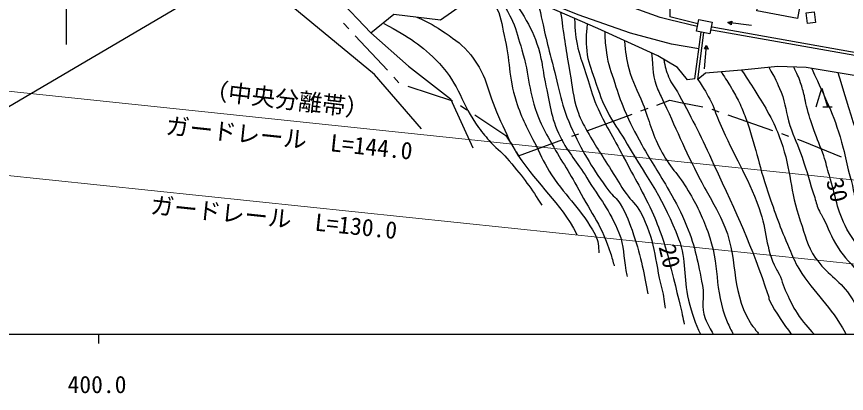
# Model space of a CAD drawing. Units: millimetres, scale not verified. Extents: x 40000 to 680000, y 20000 to 380000.
# Drawn here: x 459332 to 547169, y 198715 to 238614 of the extents above; entities that cross this region are included whole.
import ezdxf
from ezdxf.enums import TextEntityAlignment as Align

# ---------------------------------------------------------------- set-up
doc = ezdxf.new("R2010")
doc.units = ezdxf.units.MM
doc.header["$LTSCALE"] = 1000
for name, color, linetype, lineweight in [('M-BGD', 7, 'Continuous', 25), ('M-BMK-ROW', 30, 'Continuous', 25), ('M-STR-HTXT', 7, 'Continuous', 13), ('M-STR-STRC', 7, 'Continuous', 25), ('M-TTL-BAND', 7, 'Continuous', 25)]:
    doc.layers.add(name, color=color, linetype=linetype, lineweight=lineweight)
doc.styles.add('ＭＳ ゴシック', font='')
doc.styles.get('ＭＳ ゴシック').set_extended_font_data('MS Gothic')

msp = doc.modelspace()

# ---------------------------------------------------------------- linework, layer by layer
at = {"layer": 'M-BGD'}
for p, q in [((490646, 243410), (496832, 236903)), ((531383, 237562), (528459, 238288)), ((531445, 237856), (528465, 238596)), ((534629, 237978), (535025, 238116)), ((535025, 238116), (534977, 237744)), ((537109, 237658), (534629, 237978)), ((534977, 237744), (534629, 237978)), ((531135, 232008), (531784, 236980)), ((531433, 231969), (532078, 236919)), ((532149, 233068), (532371, 235558)), ((532151, 235201), (532371, 235558)), ((532371, 235558), (532525, 235168)), ((532525, 235168), (532151, 235201)), ((543957, 229042), (544557, 231042)), ((544557, 231042), (545157, 229042)), ((544657, 229042), (545657, 229042))]:
    msp.add_line(p, q, dxfattribs=at)
for points in [[(502185, 226730), (497206, 232483), (486552, 241307), (470138, 253800), (456068, 263432), (449485, 268347), (440367, 274949), (428904, 283407), (421422, 289093), (416291, 294683)], [(531554, 235218), (528647, 235678), (524313, 236850), (518761, 238806), (511402, 241813), (499486, 246960), (486617, 252525), (479643, 256267), (470919, 261250), (467302, 263810), (465561, 265286), (463136, 266643), (460231, 268230), (457498, 269511), (455003, 270008), (453448, 269873), (453061, 270052), (453297, 272761)], [(517232, 248830), (518425, 247711), (525008, 243538), (528512, 241201), (528465, 238596)], [(528459, 238288), (527463, 238515), (512639, 243899)], [(496832, 236903), (499264, 238875), (504199, 238267), (506519, 239904), (509564, 242189)], [(531135, 232008), (530347, 231910), (529289, 233227), (527198, 234472), (520853, 237336), (514119, 240283), (509564, 242189)], [(558486, 232576), (556635, 232973), (556645, 232971), (532904, 237185), (532804, 237210)], [(558547, 232870), (556697, 233266), (532967, 237478), (532865, 237503)], [(496832, 236903), (500815, 233354), (505253, 229892), (507640, 224704)], [(556372, 230444), (549558, 231859), (548409, 232313), (542898, 233233), (539926, 233343), (536069, 232955), (532266, 232628), (531433, 231969)]]:
    msp.add_lwpolyline(points, dxfattribs=at)
for points in [[(538250, 242317), (542573, 241527), (542004, 238418), (537682, 239208)], [(542919, 239013), (543741, 239115), (543881, 237989), (543059, 237887)], [(531539, 238312), (532971, 238014), (532716, 236786), (531284, 237084)]]:
    msp.add_lwpolyline(points, close=True, dxfattribs=at)
for points, knots in [([(509285, 241980), (510563, 240351), (511086, 239784), (511810, 238143), (512317, 236991), (512457, 236288), (512821, 235083), (513654, 232322), (513486, 230579), (514589, 227915), (514990, 226948), (515274, 226432), (515775, 225513), (516908, 223436), (517723, 222374), (518834, 220285), (520211, 217693), (521321, 216367), (522202, 213567), (522349, 213103), (522470, 212661), (522573, 212237)], [0, 0, 0, 0, 1, 1, 1, 2, 2, 2, 3, 3, 3, 4, 4, 4, 5, 5, 5, 6, 6, 6, 7, 7, 7, 7]), ([(508563, 241438), (509247, 240821), (509498, 240523), (509949, 239825), (510661, 238720), (510634, 237888), (510944, 236611), (511595, 233930), (511372, 232290), (512211, 229661), (512824, 227742), (513425, 226759), (514315, 224953), (514923, 223719), (515213, 222993), (515969, 221845), (517645, 219297), (519135, 218226), (520561, 215531), (520933, 214829), (520929, 214254), (520956, 213588)], [0, 0, 0, 0, 1, 1, 1, 2, 2, 2, 3, 3, 3, 4, 4, 4, 5, 5, 5, 6, 6, 6, 7, 7, 7, 7]), ([(511297, 241464), (513170, 238354), (514134, 237267), (514841, 234184), (515062, 233221), (515043, 232652), (515273, 231691), (515819, 229409), (515821, 227999), (516873, 225902), (517784, 224087), (518629, 223263), (519699, 221537), (521086, 219301), (522099, 218152), (523086, 215713), (523679, 214246), (523529, 213283), (523828, 211729), (523871, 211507), (523910, 211295), (523947, 211091)], [0, 0, 0, 0, 1, 1, 1, 2, 2, 2, 3, 3, 3, 4, 4, 4, 5, 5, 5, 6, 6, 6, 7, 7, 7, 7]), ([(514547, 240096), (515203, 237022), (515391, 236178), (516046, 233695), (516788, 230886), (516943, 229197), (518191, 226573), (519444, 223939), (520290, 222508), (522031, 220167), (522456, 219596), (522840, 219388), (523219, 218785), (523958, 217608), (524188, 216836), (524637, 215521), (525445, 213155), (525798, 211191), (526141, 209258)], [0, 0, 0, 0, 1, 1, 1, 2, 2, 2, 3, 3, 3, 4, 4, 4, 5, 5, 5, 6, 6, 6, 6]), ([(516920, 239058), (517354, 235990), (517454, 235169), (517906, 232695), (518194, 231120), (518197, 230193), (518698, 228672), (518958, 227886), (519168, 227465), (519571, 226742), (520551, 224987), (521204, 224064), (522272, 222361), (522882, 221389), (523187, 220819), (523849, 219881), (524410, 219085), (524899, 218757), (525364, 217902), (526940, 215007), (526819, 212969), (527632, 209776), (527826, 209015), (527902, 208360), (527967, 207734)], [0, 0, 0, 0, 1, 1, 1, 2, 2, 2, 3, 3, 3, 4, 4, 4, 5, 5, 5, 6, 6, 6, 7, 7, 7, 8, 8, 8, 8]), ([(501700, 238561), (503124, 237888), (503602, 237657), (504705, 236891), (505854, 236094), (506540, 235642), (507411, 234548), (509280, 232204), (509234, 230238), (510560, 227549), (511257, 226134), (511527, 225268), (512400, 223954), (514665, 220549), (516714, 219155), (518649, 215552), (518661, 215529), (518673, 215506), (518685, 215483)], [0, 0, 0, 0, 1, 1, 1, 2, 2, 2, 3, 3, 3, 4, 4, 4, 5, 5, 5, 6, 6, 6, 6]), ([(518385, 238416), (518469, 236958), (518481, 236475), (518756, 235267), (518990, 234234), (519248, 233690), (519569, 232681), (519950, 231484), (520084, 230785), (520556, 229621), (521458, 227397), (522256, 226285), (523360, 224154), (524604, 221750), (525423, 220464), (526568, 218010), (527056, 216964), (527274, 216351), (527659, 215262), (528192, 213755), (528352, 212865), (528761, 211320), (529084, 210097), (529210, 209399), (529526, 208174), (529739, 207351), (529856, 206687), (530000, 206037)], [0, 0, 0, 0, 1, 1, 1, 2, 2, 2, 3, 3, 3, 4, 4, 4, 5, 5, 5, 6, 6, 6, 7, 7, 7, 8, 8, 8, 9, 9, 9, 9]), ([(498218, 237880), (500978, 236361), (502132, 235679), (504086, 233632), (506221, 231395), (506402, 229381), (508222, 226881), (508706, 226217), (509011, 225868), (509566, 225263), (510282, 224482), (510807, 224160), (511487, 223348), (512975, 221573), (513846, 220407), (514914, 218632)], [0, 0, 0, 0, 1, 1, 1, 2, 2, 2, 3, 3, 3, 4, 4, 4, 5, 5, 5, 5]), ([(519739, 237824), (519602, 236567), (519564, 236100), (519686, 235005), (519820, 233803), (520103, 233160), (520493, 232015), (521013, 230487), (521295, 229611), (522068, 228193), (522744, 226952), (523257, 226335), (523972, 225116), (526227, 221274), (527842, 219259), (529402, 215085), (530301, 212679), (529845, 211089), (530451, 208593), (530809, 207118), (531170, 206134), (531714, 205000)], [0, 0, 0, 0, 1, 1, 1, 2, 2, 2, 3, 3, 3, 4, 4, 4, 5, 5, 5, 6, 6, 6, 7, 7, 7, 7]), ([(521586, 237005), (521611, 235975), (521643, 235642), (521771, 234778), (521962, 233494), (522242, 232806), (522643, 231572), (523003, 230466), (523198, 229841), (523652, 228769), (524286, 227274), (524731, 226475), (525508, 225049), (526566, 223108), (527322, 222115), (528396, 220182), (529184, 218763), (529639, 217966), (530252, 216462), (531216, 214097), (531435, 212647), (531931, 210141), (532197, 208797), (531695, 207911), (532217, 206644), (532480, 206008), (532762, 205479), (533060, 205000)], [0, 0, 0, 0, 1, 1, 1, 2, 2, 2, 3, 3, 3, 4, 4, 4, 5, 5, 5, 6, 6, 6, 7, 7, 7, 8, 8, 8, 9, 9, 9, 9]), ([(523680, 236060), (523793, 234709), (523861, 234249), (524137, 233120), (524509, 231598), (525045, 230851), (525613, 229391), (526352, 227495), (526550, 226336), (527482, 224527), (528422, 222702), (529389, 221945), (530434, 220177), (531387, 218564), (531839, 217601), (532492, 215845), (533821, 212268), (533090, 209819), (534552, 206293), (534761, 205789), (534968, 205377), (535190, 205000)], [0, 0, 0, 0, 1, 1, 1, 2, 2, 2, 3, 3, 3, 4, 4, 4, 5, 5, 5, 6, 6, 6, 7, 7, 7, 7]), ([(526555, 234762), (526698, 232991), (526608, 232282), (527216, 230861), (527339, 230574), (527425, 230421), (527559, 230139), (529183, 226711), (529939, 224715), (531691, 221350), (532571, 219658), (533195, 218777), (534000, 217048), (535853, 213068), (534763, 209999), (536982, 206209), (537183, 205865), (537353, 205711), (537591, 205392), (537695, 205252), (537791, 205123), (537880, 205000)], [0, 0, 0, 0, 1, 1, 1, 2, 2, 2, 3, 3, 3, 4, 4, 4, 5, 5, 5, 6, 6, 6, 7, 7, 7, 7]), ([(527839, 234090), (527996, 233234), (528062, 232924), (528347, 232225), (528664, 231446), (529044, 231111), (529441, 230369), (530972, 227505), (531796, 225880), (533153, 222929), (535613, 217575), (537056, 214580), (538933, 208994), (538980, 208854), (538909, 208749), (538979, 208618), (539768, 207122), (540537, 206060), (541330, 205000)], [0, 0, 0, 0, 1, 1, 1, 2, 2, 2, 3, 3, 3, 4, 4, 4, 5, 5, 5, 6, 6, 6, 6]), ([(533920, 232770), (534447, 231943), (534592, 231722), (534992, 231031), (535322, 230459), (535528, 230149), (535808, 229551), (536101, 228927), (536254, 228570), (536489, 227921), (537579, 224907), (537816, 223095), (538851, 220061), (539656, 217705), (540117, 216383), (541109, 214099), (541482, 213240), (541649, 212732), (542138, 211933), (543846, 209144), (545488, 208025), (547043, 205148), (547070, 205099), (547096, 205049), (547122, 205000)], [0, 0, 0, 0, 1, 1, 1, 2, 2, 2, 3, 3, 3, 4, 4, 4, 5, 5, 5, 6, 6, 6, 7, 7, 7, 8, 8, 8, 8]), ([(536069, 232955), (536866, 231747), (537079, 231426), (537693, 230425), (538287, 229459), (538638, 228926), (539165, 227922), (539653, 226992), (539879, 226442), (540229, 225450), (541361, 222244), (541153, 220199), (542282, 216991), (542836, 215417), (542960, 214413), (543912, 213041), (545089, 211347), (546313, 210851), (547494, 209161), (548527, 207682), (548817, 206656), (549467, 205000)], [0, 0, 0, 0, 1, 1, 1, 2, 2, 2, 3, 3, 3, 4, 4, 4, 5, 5, 5, 6, 6, 6, 7, 7, 7, 7]), ([(538956, 233245), (539624, 232083), (539827, 231688), (540249, 230628), (540776, 229300), (540748, 228451), (541196, 227094), (541637, 225761), (542002, 225057), (542471, 223734), (543054, 222084), (543272, 221123), (543811, 219458), (543996, 218885), (544045, 218541), (544305, 217997), (544364, 217873), (544421, 217816), (544489, 217696), (545154, 216512), (545343, 215751), (546017, 214572), (546731, 213323), (547405, 212807), (548282, 211666), (549361, 210263), (550155, 209600), (551016, 208054), (551626, 206959), (551555, 206123), (551836, 205000)], [0, 0, 0, 0, 1, 1, 1, 2, 2, 2, 3, 3, 3, 4, 4, 4, 5, 5, 5, 6, 6, 6, 7, 7, 7, 8, 8, 8, 9, 9, 9, 10, 10, 10, 10]), ([(552962, 205917), (552935, 206016), (552908, 206116), (552881, 206219), (552479, 207713), (552757, 208718), (552040, 210089), (550645, 212760), (548637, 213456), (547228, 216121), (546140, 218178), (546051, 219556), (545366, 221780), (545116, 222589), (545044, 223063), (544768, 223863), (544392, 224949), (544090, 225523), (543720, 226611), (543390, 227586), (543208, 228134), (542947, 229130), (542839, 229546), (542825, 229790), (542719, 230207), (542579, 230760), (542504, 231072), (542318, 231612), (542086, 232284), (541964, 232515), (541590, 233281)], [0, 0, 0, 0, 1, 1, 1, 2, 2, 2, 3, 3, 3, 4, 4, 4, 5, 5, 5, 6, 6, 6, 7, 7, 7, 8, 8, 8, 9, 9, 9, 10, 10, 10, 10]), ([(543494, 233133), (545232, 229271), (545926, 228116), (546833, 224687), (547108, 223646), (547195, 223046), (547466, 222004), (547566, 221616), (547653, 221407), (547748, 221019), (547937, 220251), (547939, 219798), (548144, 219034), (548489, 217751), (548699, 216996), (549422, 215880), (550566, 214114), (551972, 213775), (553315, 212155), (553584, 211831), (553835, 211538), (554069, 211258)], [0, 0, 0, 0, 1, 1, 1, 2, 2, 2, 3, 3, 3, 4, 4, 4, 5, 5, 5, 6, 6, 6, 7, 7, 7, 7]), ([(531433, 231969), (532159, 230861), (532398, 230521), (532878, 229519), (533275, 228688), (533391, 228176), (533760, 227333), (535315, 223770), (536598, 221947), (537922, 218292), (538807, 215851), (538570, 214219), (539724, 211892), (539773, 211793), (539825, 211752), (539880, 211657), (540375, 210798), (540405, 210198), (540846, 209310), (541260, 208476), (541439, 207975), (541953, 207199), (542562, 206280), (543157, 205634), (543747, 205000)], [0, 0, 0, 0, 1, 1, 1, 2, 2, 2, 3, 3, 3, 4, 4, 4, 5, 5, 5, 6, 6, 6, 7, 7, 7, 8, 8, 8, 8]), ([(554593, 213788), (553920, 214741), (553439, 215479), (552690, 216769), (551873, 218178), (551457, 218991), (550732, 220449), (548468, 224995), (548105, 226874), (546286, 232667)], [0, 0, 0, 0, 1, 1, 1, 2, 2, 2, 3, 3, 3, 3])]:
    msp.add_open_spline(points, degree=3, knots=knots, dxfattribs=at)
at = {"layer": 'M-BMK-ROW'}
for p, q in [((493950, 237905), (494495, 237320)), ((495176, 236588), (498583, 232928)), ((499264, 232196), (499809, 231610)), ((500732, 231256), (505485, 229704)), ((527115, 229245), (528487, 229749)), ((528487, 229749), (529594, 229502)), ((529594, 229502), (531958, 229067)), ((506336, 229187), (507004, 228747)), ((525425, 228625), (526176, 228901)), ((532919, 228798), (533674, 228535)), ((507839, 228196), (511117, 226036)), ((519793, 226556), (524487, 228280)), ((534618, 228206), (539339, 226559)), ((511117, 226036), (511686, 225125)), ((518104, 225936), (518854, 226211)), ((540284, 226230), (541039, 225966)), ((512471, 223867), (517165, 225591)), ((541983, 225637), (542555, 225438)), ((542555, 225438), (546625, 223781)), ((512216, 224277), (512471, 223867))]:
    msp.add_line(p, q, dxfattribs=at)
at = {"layer": 'M-STR-HTXT'}
for p, q in [((421407, 234570), (555981, 220485)), ((431781, 224588), (554176, 211779))]:
    msp.add_line(p, q, dxfattribs=at)
at = {"layer": 'M-STR-STRC'}
for p, q in [((539965, 276974), (438674, 217424)), ((464563, 240339), (464563, 235644))]:
    msp.add_line(p, q, dxfattribs=at)
at = {"layer": 'M-TTL-BAND'}
for p, q in [((40000, 205000), (579000, 205000)), ((468000, 205000), (468000, 204000))]:
    msp.add_line(p, q, dxfattribs=at)

# ---------------------------------------------------------------- texts
at = {"layer": 'M-BGD', "style": 'ＭＳ ゴシック'}
for s, p in [('30', (544481, 221087)), ('20', (526738, 214097))]:
    msp.add_text(s, height=1833, rotation=284.017, dxfattribs=at).set_placement(p, align=Align.BOTTOM_LEFT)
at = {"layer": 'M-STR-HTXT', "style": 'ＭＳ ゴシック'}
msp.add_text('（中央分離帯）', height=1833, rotation=353.159, dxfattribs=at).set_placement((479086, 229430), align=Align.BOTTOM_LEFT)
for s, p in [('ガードレール\u3000L=144.0', (488039, 224278)), ('ガードレール\u3000L=130.0', (486410, 215870))]:
    msp.add_text(s, height=1833, rotation=354.025, dxfattribs=at).set_placement(p, align=Align.BOTTOM_CENTER)
at = {"layer": 'M-TTL-BAND', "style": 'ＭＳ ゴシック'}
msp.add_text('400.0', height=1833, dxfattribs=at).set_placement((467844, 198195), align=Align.BOTTOM_CENTER)

doc.saveas('drawing.dxf')
